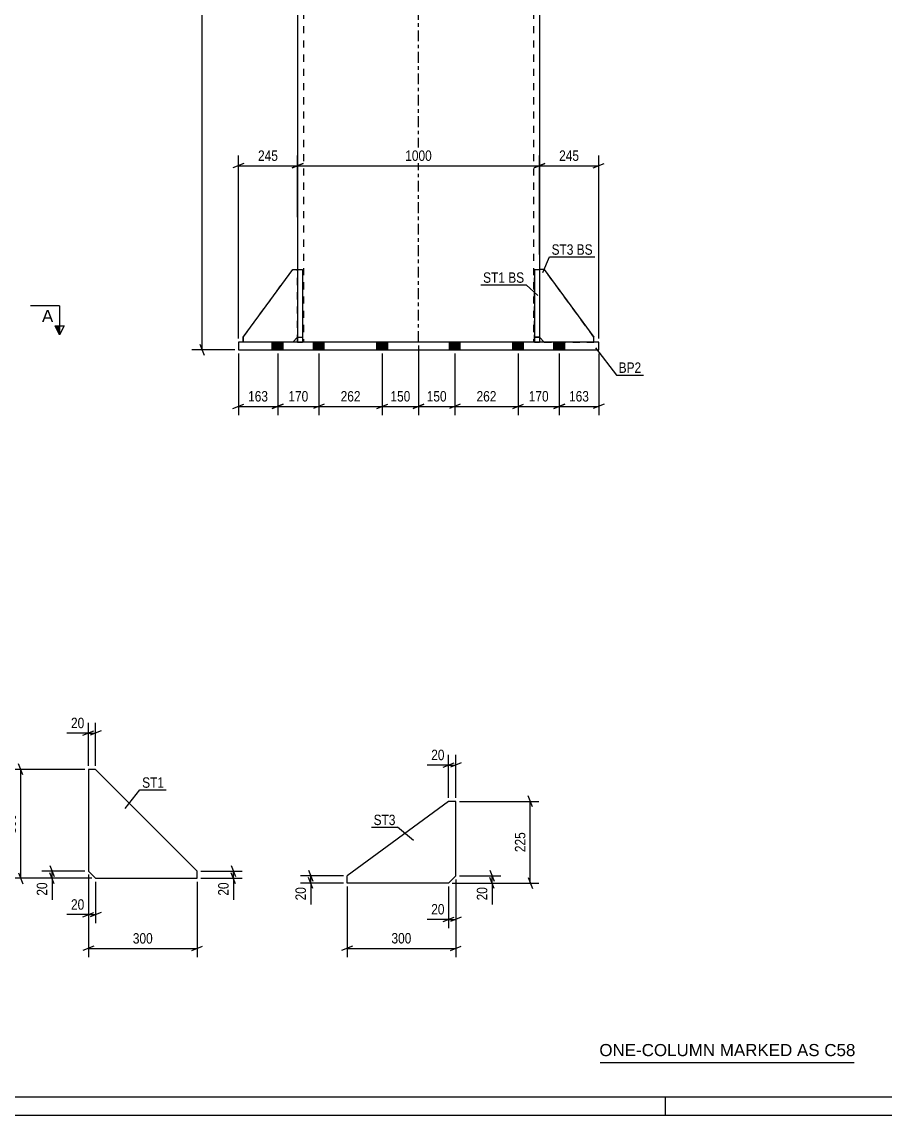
# Model space of a CAD drawing. Header units: millimetres. Extents: x 0 to 841, y 0 to 594.
# Drawn here: x 243.6 to 481.5, y 0 to 301.1 of the extents above; entities that cross this region are included whole.
import ezdxf

# ---------------------------------------------------------------- set-up
doc = ezdxf.new("R2010")
doc.units = ezdxf.units.MM
doc.linetypes.add('DXK_LINE_DOT2', pattern=[3.9198, 1.9599, -1.9599])
doc.linetypes.add('DXK_LINE_DOT3', pattern=[5.9187, 2.979, -0.9799, 0.9799, -0.9799])
doc.styles.add('Arial', font='ARIAL.TTF', dxfattribs={"height": 0.2})
doc.styles.add('Arial Narrow', font='ARIALN.TTF', dxfattribs={"height": 0.2})

# ---------------------------------------------------------------- blocks, each defined once
blk = doc.blocks.new('Unknown-758715391-1129')
at = {"color": 5, "linetype": 'Continuous'}
for p, q in [((5, 5), (836, 5)), ((421, 0), (421, 5)), ((0, 0), (841, 0))]:
    blk.add_line(p, q, dxfattribs=at)
blk = doc.blocks.new('Part-758715391-1223 - 1220')
at = {"color": 2, "linetype": 'Continuous'}
for p, q in [((304.59, 214.27), (318.25, 232.94)), ((318.25, 232.94), (319.59, 232.94)), ((304.59, 214.27), (304.59, 212.94)), ((319.59, 214.27), (318.25, 212.94))]:
    blk.add_line(p, q, dxfattribs=at)
at = {"color": 7, "linetype": 'DXK_LINE_DOT2'}
for p, q in [((319.59, 232.94), (319.59, 214.27)), ((318.25, 212.94), (304.59, 212.94))]:
    blk.add_line(p, q, dxfattribs=at)
blk = doc.blocks.new('Part-758715391-1248 - 1220')
at = {"color": 2, "linetype": 'Continuous'}
for p, q in [((319.59, 382.27), (319.59, 232.94)), ((386.25, 382.27), (386.25, 232.94))]:
    blk.add_line(p, q, dxfattribs=at)
at = {"color": 7, "linetype": 'DXK_LINE_DOT2'}
for p, q in [((321.19, 382.27), (321.19, 212.94)), ((384.65, 382.27), (384.65, 212.94)), ((319.59, 232.94), (319.59, 212.94)), ((386.25, 232.94), (386.25, 212.94)), ((386.25, 212.94), (319.59, 212.94))]:
    blk.add_line(p, q, dxfattribs=at)
at = {"color": 7, "linetype": 'DXK_LINE_DOT3'}
blk.add_line((352.92, 212.94), (352.92, 382.27), dxfattribs=at)
blk = doc.blocks.new('Bolt-758715391-1232 - 1220')
at = {"linetype": 'Continuous'}
for points in [[(312.62, 210.81), (315.62, 210.81), (315.62, 212.94), (312.62, 212.94)], [(312.62, 210.81), (315.62, 210.81), (315.62, 212.94), (312.62, 212.94)], [(312.62, 210.81), (315.62, 210.81), (315.62, 212.94), (312.62, 212.94)], [(312.62, 210.81), (315.62, 210.81), (315.62, 212.94), (312.62, 212.94)], [(312.62, 210.81), (315.62, 210.81), (315.62, 212.94), (312.62, 212.94)], [(312.62, 210.81), (315.62, 210.81), (315.62, 212.94), (312.62, 212.94)], [(312.62, 210.81), (315.62, 210.81), (315.62, 212.94), (312.62, 212.94)], [(312.62, 210.81), (315.62, 210.81), (315.62, 212.94), (312.62, 212.94)], [(323.95, 210.81), (326.95, 210.81), (326.95, 212.94), (323.95, 212.94)], [(323.95, 210.81), (326.95, 210.81), (326.95, 212.94), (323.95, 212.94)], [(323.95, 210.81), (326.95, 210.81), (326.95, 212.94), (323.95, 212.94)], [(323.95, 210.81), (326.95, 210.81), (326.95, 212.94), (323.95, 212.94)], [(341.42, 210.81), (344.42, 210.81), (344.42, 212.94), (341.42, 212.94)], [(341.42, 210.81), (344.42, 210.81), (344.42, 212.94), (341.42, 212.94)], [(341.42, 210.81), (344.42, 210.81), (344.42, 212.94), (341.42, 212.94)], [(341.42, 210.81), (344.42, 210.81), (344.42, 212.94), (341.42, 212.94)], [(361.42, 210.81), (364.42, 210.81), (364.42, 212.94), (361.42, 212.94)], [(361.42, 210.81), (364.42, 210.81), (364.42, 212.94), (361.42, 212.94)], [(361.42, 210.81), (364.42, 210.81), (364.42, 212.94), (361.42, 212.94)], [(361.42, 210.81), (364.42, 210.81), (364.42, 212.94), (361.42, 212.94)], [(378.89, 210.81), (381.89, 210.81), (381.89, 212.94), (378.89, 212.94)], [(378.89, 210.81), (381.89, 210.81), (381.89, 212.94), (378.89, 212.94)], [(378.89, 210.81), (381.89, 210.81), (381.89, 212.94), (378.89, 212.94)], [(378.89, 210.81), (381.89, 210.81), (381.89, 212.94), (378.89, 212.94)], [(390.22, 210.81), (393.22, 210.81), (393.22, 212.94), (390.22, 212.94)], [(390.22, 210.81), (393.22, 210.81), (393.22, 212.94), (390.22, 212.94)], [(390.22, 210.81), (393.22, 210.81), (393.22, 212.94), (390.22, 212.94)], [(390.22, 210.81), (393.22, 210.81), (393.22, 212.94), (390.22, 212.94)], [(390.22, 210.81), (393.22, 210.81), (393.22, 212.94), (390.22, 212.94)], [(390.22, 210.81), (393.22, 210.81), (393.22, 212.94), (390.22, 212.94)], [(390.22, 210.81), (393.22, 210.81), (393.22, 212.94), (390.22, 212.94)], [(390.22, 210.81), (393.22, 210.81), (393.22, 212.94), (390.22, 212.94)]]:
    blk.add_hatch(color=1, dxfattribs=at).paths.add_polyline_path(points)
at = {"color": 1, "linetype": 'Continuous'}
for p, q in [((312.62, 210.81), (312.62, 212.94)), ((312.62, 210.81), (312.62, 212.94)), ((312.62, 210.81), (312.62, 212.94)), ((312.62, 210.81), (312.62, 212.94)), ((312.62, 210.81), (312.62, 212.94)), ((312.62, 210.81), (312.62, 212.94)), ((312.62, 210.81), (312.62, 212.94)), ((312.62, 210.81), (312.62, 212.94)), ((314.12, 210.81), (314.12, 212.94)), ((314.12, 210.81), (314.12, 212.94)), ((314.12, 210.81), (314.12, 212.94)), ((314.12, 210.81), (314.12, 212.94)), ((314.12, 210.81), (314.12, 212.94)), ((314.12, 210.81), (314.12, 212.94)), ((314.12, 210.81), (314.12, 212.94)), ((314.12, 210.81), (314.12, 212.94)), ((315.62, 210.81), (315.62, 212.94)), ((315.62, 210.81), (315.62, 212.94)), ((315.62, 210.81), (315.62, 212.94)), ((315.62, 210.81), (315.62, 212.94)), ((315.62, 210.81), (315.62, 212.94)), ((315.62, 210.81), (315.62, 212.94)), ((315.62, 210.81), (315.62, 212.94)), ((315.62, 210.81), (315.62, 212.94)), ((323.95, 210.81), (323.95, 212.94)), ((323.95, 210.81), (323.95, 212.94)), ((323.95, 210.81), (323.95, 212.94)), ((323.95, 210.81), (323.95, 212.94)), ((325.45, 210.81), (325.45, 212.94)), ((325.45, 210.81), (325.45, 212.94)), ((325.45, 210.81), (325.45, 212.94)), ((325.45, 210.81), (325.45, 212.94)), ((326.95, 210.81), (326.95, 212.94)), ((326.95, 210.81), (326.95, 212.94)), ((326.95, 210.81), (326.95, 212.94)), ((326.95, 210.81), (326.95, 212.94)), ((341.42, 210.81), (341.42, 212.94)), ((341.42, 210.81), (341.42, 212.94)), ((341.42, 210.81), (341.42, 212.94)), ((341.42, 210.81), (341.42, 212.94)), ((342.92, 210.81), (342.92, 212.94)), ((342.92, 210.81), (342.92, 212.94)), ((342.92, 210.81), (342.92, 212.94)), ((342.92, 210.81), (342.92, 212.94)), ((344.42, 210.81), (344.42, 212.94)), ((344.42, 210.81), (344.42, 212.94)), ((344.42, 210.81), (344.42, 212.94)), ((344.42, 210.81), (344.42, 212.94)), ((361.42, 210.81), (361.42, 212.94)), ((361.42, 210.81), (361.42, 212.94)), ((361.42, 210.81), (361.42, 212.94)), ((361.42, 210.81), (361.42, 212.94)), ((362.92, 210.81), (362.92, 212.94)), ((362.92, 210.81), (362.92, 212.94)), ((362.92, 210.81), (362.92, 212.94)), ((362.92, 210.81), (362.92, 212.94)), ((364.42, 210.81), (364.42, 212.94)), ((364.42, 210.81), (364.42, 212.94)), ((364.42, 210.81), (364.42, 212.94)), ((364.42, 210.81), (364.42, 212.94)), ((378.89, 210.81), (378.89, 212.94)), ((378.89, 210.81), (378.89, 212.94)), ((378.89, 210.81), (378.89, 212.94)), ((378.89, 210.81), (378.89, 212.94)), ((380.39, 210.81), (380.39, 212.94)), ((380.39, 210.81), (380.39, 212.94)), ((380.39, 210.81), (380.39, 212.94)), ((380.39, 210.81), (380.39, 212.94)), ((381.89, 210.81), (381.89, 212.94)), ((381.89, 210.81), (381.89, 212.94)), ((381.89, 210.81), (381.89, 212.94)), ((381.89, 210.81), (381.89, 212.94)), ((390.22, 210.81), (390.22, 212.94)), ((390.22, 210.81), (390.22, 212.94)), ((390.22, 210.81), (390.22, 212.94)), ((390.22, 210.81), (390.22, 212.94)), ((390.22, 210.81), (390.22, 212.94)), ((390.22, 210.81), (390.22, 212.94)), ((390.22, 210.81), (390.22, 212.94)), ((390.22, 210.81), (390.22, 212.94)), ((391.72, 210.81), (391.72, 212.94)), ((391.72, 210.81), (391.72, 212.94)), ((391.72, 210.81), (391.72, 212.94)), ((391.72, 210.81), (391.72, 212.94)), ((391.72, 210.81), (391.72, 212.94)), ((391.72, 210.81), (391.72, 212.94)), ((391.72, 210.81), (391.72, 212.94)), ((391.72, 210.81), (391.72, 212.94)), ((393.22, 210.81), (393.22, 212.94)), ((393.22, 210.81), (393.22, 212.94)), ((393.22, 210.81), (393.22, 212.94)), ((393.22, 210.81), (393.22, 212.94)), ((393.22, 210.81), (393.22, 212.94)), ((393.22, 210.81), (393.22, 212.94)), ((393.22, 210.81), (393.22, 212.94)), ((393.22, 210.81), (393.22, 212.94))]:
    blk.add_line(p, q, dxfattribs=at)
blk = doc.blocks.new('Part-758715391-1224 - 1220')
at = {"color": 2, "linetype": 'Continuous'}
for p, q in [((387.59, 232.94), (386.25, 232.94)), ((387.59, 232.94), (401.25, 214.27)), ((386.25, 214.27), (387.59, 212.94)), ((401.25, 212.94), (401.25, 214.27))]:
    blk.add_line(p, q, dxfattribs=at)
at = {"color": 7, "linetype": 'DXK_LINE_DOT2'}
for p, q in [((386.25, 232.94), (386.25, 214.27)), ((387.59, 212.94), (401.25, 212.94))]:
    blk.add_line(p, q, dxfattribs=at)
blk = doc.blocks.new('Part-758715391-1225 - 1220')
at = {"color": 7, "linetype": 'DXK_LINE_DOT2'}
for p, q in [((304.59, 214.27), (318.25, 232.94)), ((318.25, 232.94), (319.59, 232.94)), ((319.59, 232.94), (319.59, 214.27)), ((304.59, 212.94), (304.59, 214.27)), ((319.59, 214.27), (318.25, 212.94)), ((318.25, 212.94), (304.59, 212.94))]:
    blk.add_line(p, q, dxfattribs=at)
blk = doc.blocks.new('Part-758715391-1226 - 1220')
at = {"color": 7, "linetype": 'DXK_LINE_DOT2'}
for p, q in [((387.59, 232.94), (386.25, 232.94)), ((386.25, 232.94), (386.25, 214.27)), ((401.25, 214.27), (387.59, 232.94)), ((386.25, 214.27), (387.59, 212.94)), ((401.25, 212.94), (401.25, 214.27)), ((387.59, 212.94), (401.25, 212.94))]:
    blk.add_line(p, q, dxfattribs=at)
blk = doc.blocks.new('Part-758715391-1250 - 1220')
at = {"color": 2, "linetype": 'Continuous'}
for p, q in [((319.59, 232.94), (319.59, 212.94)), ((319.59, 232.94), (320.92, 232.94)), ((320.92, 232.94), (320.92, 212.94)), ((319.59, 214.27), (320.92, 214.27))]:
    blk.add_line(p, q, dxfattribs=at)
at = {"color": 7, "linetype": 'DXK_LINE_DOT2'}
blk.add_line((319.59, 212.94), (320.92, 212.94), dxfattribs=at)
blk = doc.blocks.new('Part-758715391-1251 - 1220')
at = {"color": 2, "linetype": 'Continuous'}
for p, q in [((384.92, 232.94), (384.92, 212.94)), ((384.92, 232.94), (386.25, 232.94)), ((386.25, 232.94), (386.25, 212.94)), ((384.92, 214.27), (386.25, 214.27))]:
    blk.add_line(p, q, dxfattribs=at)
at = {"color": 7, "linetype": 'DXK_LINE_DOT2'}
blk.add_line((384.92, 212.94), (386.25, 212.94), dxfattribs=at)
blk = doc.blocks.new('Part-758715391-1252 - 1220')
at = {"color": 7, "linetype": 'DXK_LINE_DOT2'}
for p, q in [((319.59, 212.94), (319.59, 232.94)), ((319.59, 232.94), (320.92, 232.94)), ((320.92, 232.94), (320.92, 212.94)), ((319.59, 214.27), (320.92, 214.27)), ((320.92, 212.94), (319.59, 212.94))]:
    blk.add_line(p, q, dxfattribs=at)
blk = doc.blocks.new('Part-758715391-1253 - 1220')
at = {"color": 7, "linetype": 'DXK_LINE_DOT2'}
for p, q in [((384.92, 212.94), (384.92, 232.94)), ((384.92, 232.94), (386.25, 232.94)), ((386.25, 232.94), (386.25, 212.94)), ((386.25, 214.27), (384.92, 214.27)), ((386.25, 212.94), (384.92, 212.94))]:
    blk.add_line(p, q, dxfattribs=at)
blk = doc.blocks.new('Part-758715391-1268 - 1220')
at = {"color": 2, "linetype": 'Continuous'}
for p, q in [((402.59, 212.94), (303.25, 212.94)), ((303.25, 212.94), (303.25, 210.81)), ((303.25, 210.81), (402.59, 210.81)), ((402.59, 210.81), (402.59, 212.94))]:
    blk.add_line(p, q, dxfattribs=at)
blk = doc.blocks.new('Part-758715391-4607 - 4606')
at = {"color": 2, "linetype": 'Continuous'}
for p, q in [((361.21, 86.43), (333.21, 65.93)), ((363.21, 86.43), (361.21, 86.43)), ((363.21, 65.93), (363.21, 86.43)), ((333.21, 63.93), (333.21, 65.93)), ((361.21, 63.93), (333.21, 63.93)), ((361.21, 63.93), (363.21, 65.93))]:
    blk.add_line(p, q, dxfattribs=at)
blk = doc.blocks.new('Part-758715391-4614 - 4613')
at = {"color": 2, "linetype": 'Continuous'}
for p, q in [((263.91, 95.24), (261.91, 95.24)), ((261.91, 95.24), (261.91, 67.24)), ((291.91, 67.24), (263.91, 95.24)), ((261.91, 67.24), (263.91, 65.24)), ((291.91, 65.24), (291.91, 67.24)), ((263.91, 65.24), (291.91, 65.24))]:
    blk.add_line(p, q, dxfattribs=at)
blk = doc.blocks.new('StraightDimension-758715391-2718 - 1220')
at = {"color": 7, "linetype": 'Continuous'}
for p, q in [((314.12, 209.81), (314.12, 192.81)), ((325.45, 209.81), (325.45, 192.81)), ((312.62, 194.61), (315.62, 195.81)), ((326.95, 195.81), (323.95, 194.61)), ((314.12, 195.21), (325.45, 195.21))]:
    blk.add_line(p, q, dxfattribs=at)
at = {"color": 0}
blk.add_wipeout([(323.13, 195.96), (323.13, 200.16), (316.45, 200.16), (316.45, 195.96)], dxfattribs=at)
at = {"color": 3, "style": 'Arial Narrow'}
blk.add_text('170', height=2.863, dxfattribs=at).set_placement((317.05, 196.56))
blk = doc.blocks.new('StraightDimension-758715391-2719 - 1220')
at = {"color": 7, "linetype": 'Continuous'}
for p, q in [((303.25, 209.81), (303.25, 192.81)), ((314.12, 209.81), (314.12, 192.81)), ((301.75, 194.61), (304.75, 195.81)), ((315.62, 195.81), (312.62, 194.61)), ((303.25, 195.21), (314.12, 195.21))]:
    blk.add_line(p, q, dxfattribs=at)
at = {"color": 0}
blk.add_wipeout([(312.03, 195.96), (312.03, 200.16), (305.35, 200.16), (305.35, 195.96)], dxfattribs=at)
at = {"color": 3, "style": 'Arial Narrow'}
blk.add_text('163', height=2.863, dxfattribs=at).set_placement((305.95, 196.56))
blk = doc.blocks.new('StraightDimension-758715391-1305 - 1220')
at = {"color": 7, "linetype": 'Continuous'}
for p, q in [((304.75, 262.09), (301.75, 260.89)), ((303.25, 213.94), (303.25, 264.34)), ((318.09, 260.89), (321.09, 262.09)), ((319.59, 247.34), (319.59, 264.34)), ((303.25, 261.49), (319.59, 261.49))]:
    blk.add_line(p, q, dxfattribs=at)
at = {"color": 0}
blk.add_wipeout([(314.76, 262.24), (314.76, 266.44), (308.08, 266.44), (308.08, 262.24)], dxfattribs=at)
at = {"color": 3, "style": 'Arial Narrow'}
blk.add_text('245', height=2.863, dxfattribs=at).set_placement((308.68, 262.84))
blk = doc.blocks.new('StraightDimension-758715391-1277 - 1220')
at = {"color": 7, "linetype": 'Continuous'}
for p, q in [((387.75, 262.09), (384.75, 260.89)), ((386.25, 237.01), (386.25, 264.34)), ((401.09, 260.89), (404.09, 262.09)), ((402.59, 213.94), (402.59, 264.34)), ((386.25, 261.49), (402.59, 261.49))]:
    blk.add_line(p, q, dxfattribs=at)
at = {"color": 0}
blk.add_wipeout([(397.76, 262.24), (397.76, 266.44), (391.08, 266.44), (391.08, 262.24)], dxfattribs=at)
at = {"color": 3, "style": 'Arial Narrow'}
blk.add_text('245', height=2.863, dxfattribs=at).set_placement((391.68, 262.84))
blk = doc.blocks.new('StraightDimension-758715391-1295 - 1220')
at = {"color": 7, "linetype": 'Continuous'}
for p, q in [((321.09, 262.09), (318.09, 260.89)), ((319.59, 247.34), (319.59, 264.34)), ((384.75, 260.89), (387.75, 262.09)), ((386.25, 237.01), (386.25, 264.34)), ((319.59, 261.49), (386.25, 261.49))]:
    blk.add_line(p, q, dxfattribs=at)
at = {"color": 0}
blk.add_wipeout([(357.18, 262.24), (357.18, 266.44), (348.66, 266.44), (348.66, 262.24)], dxfattribs=at)
at = {"color": 3, "style": 'Arial Narrow'}
blk.add_text('1000', height=2.863, dxfattribs=at).set_placement((349.26, 262.84))
blk = doc.blocks.new('StraightDimension-758715391-2712 - 1220')
at = {"color": 7, "linetype": 'Continuous'}
for p, q in [((391.72, 209.81), (391.72, 192.81)), ((402.59, 209.81), (402.59, 192.81)), ((390.22, 194.61), (393.22, 195.81)), ((404.09, 195.81), (401.09, 194.61)), ((391.72, 195.21), (402.59, 195.21))]:
    blk.add_line(p, q, dxfattribs=at)
at = {"color": 0}
blk.add_wipeout([(400.5, 195.96), (400.5, 200.16), (393.81, 200.16), (393.81, 195.96)], dxfattribs=at)
at = {"color": 3, "style": 'Arial Narrow'}
blk.add_text('163', height=2.863, dxfattribs=at).set_placement((394.41, 196.56))
blk = doc.blocks.new('StraightDimension-758715391-2713 - 1220')
at = {"color": 7, "linetype": 'Continuous'}
for p, q in [((380.39, 209.81), (380.39, 192.81)), ((391.72, 209.81), (391.72, 192.81)), ((378.89, 194.61), (381.89, 195.81)), ((393.22, 195.81), (390.22, 194.61)), ((380.39, 195.21), (391.72, 195.21))]:
    blk.add_line(p, q, dxfattribs=at)
at = {"color": 0}
blk.add_wipeout([(389.4, 195.96), (389.4, 200.16), (382.71, 200.16), (382.71, 195.96)], dxfattribs=at)
at = {"color": 3, "style": 'Arial Narrow'}
blk.add_text('170', height=2.863, dxfattribs=at).set_placement((383.31, 196.56))
blk = doc.blocks.new('StraightDimension-758715391-2714 - 1220')
at = {"color": 7, "linetype": 'Continuous'}
for p, q in [((362.92, 209.81), (362.92, 192.81)), ((380.39, 209.81), (380.39, 192.81)), ((364.42, 195.81), (361.42, 194.61)), ((378.89, 194.61), (381.89, 195.81)), ((362.92, 195.21), (380.39, 195.21))]:
    blk.add_line(p, q, dxfattribs=at)
at = {"color": 0}
blk.add_wipeout([(375, 195.96), (375, 200.16), (368.31, 200.16), (368.31, 195.96)], dxfattribs=at)
at = {"color": 3, "style": 'Arial Narrow'}
blk.add_text('262', height=2.863, dxfattribs=at).set_placement((368.91, 196.56))
blk = doc.blocks.new('StraightDimension-758715391-2715 - 1220')
at = {"color": 7, "linetype": 'Continuous'}
for p, q in [((352.92, 211.94), (352.92, 192.81)), ((362.92, 209.81), (362.92, 192.81)), ((351.42, 194.61), (354.42, 195.81)), ((364.42, 195.81), (361.42, 194.61)), ((352.92, 195.21), (362.92, 195.21))]:
    blk.add_line(p, q, dxfattribs=at)
at = {"color": 0}
blk.add_wipeout([(361.26, 195.96), (361.26, 200.16), (354.58, 200.16), (354.58, 195.96)], dxfattribs=at)
at = {"color": 3, "style": 'Arial Narrow'}
blk.add_text('150', height=2.863, dxfattribs=at).set_placement((355.18, 196.56))
blk = doc.blocks.new('StraightDimension-758715391-2716 - 1220')
at = {"color": 7, "linetype": 'Continuous'}
for p, q in [((352.92, 211.94), (352.92, 192.81)), ((342.92, 209.81), (342.92, 192.81)), ((341.42, 194.61), (344.42, 195.81)), ((354.42, 195.81), (351.42, 194.61)), ((342.92, 195.21), (352.92, 195.21))]:
    blk.add_line(p, q, dxfattribs=at)
at = {"color": 0}
blk.add_wipeout([(351.26, 195.96), (351.26, 200.16), (344.58, 200.16), (344.58, 195.96)], dxfattribs=at)
at = {"color": 3, "style": 'Arial Narrow'}
blk.add_text('150', height=2.863, dxfattribs=at).set_placement((345.18, 196.56))
blk = doc.blocks.new('StraightDimension-758715391-2717 - 1220')
at = {"color": 7, "linetype": 'Continuous'}
for p, q in [((325.45, 209.81), (325.45, 192.81)), ((342.92, 209.81), (342.92, 192.81)), ((326.95, 195.81), (323.95, 194.61)), ((341.42, 194.61), (344.42, 195.81)), ((325.45, 195.21), (342.92, 195.21))]:
    blk.add_line(p, q, dxfattribs=at)
at = {"color": 0}
blk.add_wipeout([(337.53, 195.96), (337.53, 200.16), (330.85, 200.16), (330.85, 195.96)], dxfattribs=at)
at = {"color": 3, "style": 'Arial Narrow'}
blk.add_text('262', height=2.863, dxfattribs=at).set_placement((331.45, 196.56))
blk = doc.blocks.new('StraightDimension-758715391-4210 - 1220')
at = {"color": 7, "linetype": 'Continuous'}
for p, q in [((293.25, 210.81), (293.25, 534.61)), ((302.25, 210.81), (290.4, 210.81)), ((292.65, 212.31), (293.85, 209.31))]:
    blk.add_line(p, q, dxfattribs=at)
blk = doc.blocks.new('StraightDimension-758715391-4636 - 4606')
at = {"color": 7, "linetype": 'Continuous'}
for p, q in [((384.31, 84.93), (383.11, 87.93)), ((364.21, 86.43), (386.11, 86.43)), ((383.71, 63.93), (383.71, 86.43)), ((362.21, 63.93), (386.11, 63.93)), ((383.11, 65.43), (384.31, 62.43))]:
    blk.add_line(p, q, dxfattribs=at)
at = {"color": 0}
blk.add_wipeout([(382.96, 78.52), (378.76, 78.52), (378.76, 71.84), (382.96, 71.84)], dxfattribs=at)
at = {"color": 3, "style": 'Arial Narrow'}
blk.add_text('225', height=2.863, rotation=90.0002, dxfattribs=at).set_placement((382.36, 72.44))
blk = doc.blocks.new('StraightDimension-758715391-4628 - 4606')
at = {"color": 7, "linetype": 'Continuous'}
for p, q in [((359.71, 95.83), (362.71, 97.03)), ((361.21, 87.43), (361.21, 99.28)), ((361.21, 96.43), (363.21, 96.43)), ((364.71, 97.03), (361.71, 95.83)), ((363.21, 87.43), (363.21, 99.28))]:
    blk.add_line(p, q, dxfattribs=at)
at = {"color": 0}
blk.add_wipeout([(360.68, 97.18), (360.68, 101.38), (355.82, 101.38), (355.82, 97.18)], dxfattribs=at)
at = {"color": 7, "linetype": 'Continuous'}
blk.add_line((361.21, 96.43), (355.3, 96.43), dxfattribs=at)
blk.add_line((361.21, 96.43), (355.3, 96.43), dxfattribs=at)
at = {"color": 3, "style": 'Arial Narrow'}
blk.add_text('20', height=2.863, dxfattribs=at).set_placement((356.42, 97.78))
blk = doc.blocks.new('StraightDimension-758715391-4620 - 4606')
at = {"color": 7, "linetype": 'Continuous'}
for p, q in [((322.61, 67.43), (323.81, 64.43)), ((332.21, 65.93), (320.36, 65.93)), ((332.21, 63.93), (320.36, 63.93)), ((323.81, 62.43), (322.61, 65.43)), ((323.21, 63.93), (323.21, 65.93))]:
    blk.add_line(p, q, dxfattribs=at)
at = {"color": 0}
blk.add_wipeout([(322.46, 63.41), (318.26, 63.41), (318.26, 58.55), (322.46, 58.55)], dxfattribs=at)
at = {"color": 7, "linetype": 'Continuous'}
blk.add_line((323.21, 63.93), (323.21, 58.03), dxfattribs=at)
blk.add_line((323.21, 63.93), (323.21, 58.03), dxfattribs=at)
at = {"color": 3, "style": 'Arial Narrow'}
blk.add_text('20', height=2.863, rotation=90.0002, dxfattribs=at).set_placement((321.86, 59.15))
blk = doc.blocks.new('StraightDimension-758715391-4640 - 4606')
at = {"color": 7, "linetype": 'Continuous'}
for p, q in [((363.21, 64.93), (363.21, 43.54)), ((333.21, 62.93), (333.21, 43.54)), ((334.71, 46.54), (331.71, 45.34)), ((333.21, 45.94), (363.21, 45.94)), ((361.71, 45.34), (364.71, 46.54))]:
    blk.add_line(p, q, dxfattribs=at)
at = {"color": 0}
blk.add_wipeout([(351.55, 46.69), (351.55, 50.89), (344.86, 50.89), (344.86, 46.69)], dxfattribs=at)
at = {"color": 3, "style": 'Arial Narrow'}
blk.add_text('300', height=2.863, dxfattribs=at).set_placement((345.46, 47.29))
blk = doc.blocks.new('StraightDimension-758715391-4632 - 4606')
at = {"color": 7, "linetype": 'Continuous'}
for p, q in [((363.21, 64.93), (363.21, 51.53)), ((361.21, 62.93), (361.21, 51.53)), ((359.71, 53.33), (362.71, 54.53)), ((364.71, 54.53), (361.71, 53.33)), ((361.21, 53.93), (363.21, 53.93))]:
    blk.add_line(p, q, dxfattribs=at)
at = {"color": 0}
blk.add_wipeout([(360.68, 54.68), (360.68, 58.88), (355.82, 58.88), (355.82, 54.68)], dxfattribs=at)
at = {"color": 7, "linetype": 'Continuous'}
blk.add_line((361.21, 53.93), (355.3, 53.93), dxfattribs=at)
blk.add_line((361.21, 53.93), (355.3, 53.93), dxfattribs=at)
at = {"color": 3, "style": 'Arial Narrow'}
blk.add_text('20', height=2.863, dxfattribs=at).set_placement((356.42, 55.28))
blk = doc.blocks.new('StraightDimension-758715391-4624 - 4606')
at = {"color": 7, "linetype": 'Continuous'}
for p, q in [((372.61, 67.43), (373.81, 64.43)), ((362.21, 63.93), (375.61, 63.93)), ((364.21, 65.93), (375.61, 65.93)), ((373.81, 62.43), (372.61, 65.43)), ((373.21, 63.93), (373.21, 65.93))]:
    blk.add_line(p, q, dxfattribs=at)
at = {"color": 0}
blk.add_wipeout([(372.46, 63.41), (368.26, 63.41), (368.26, 58.55), (372.46, 58.55)], dxfattribs=at)
at = {"color": 7, "linetype": 'Continuous'}
blk.add_line((373.21, 63.93), (373.21, 58.03), dxfattribs=at)
blk.add_line((373.21, 63.93), (373.21, 58.03), dxfattribs=at)
at = {"color": 3, "style": 'Arial Narrow'}
blk.add_text('20', height=2.863, rotation=90.0002, dxfattribs=at).set_placement((371.86, 59.15))
blk = doc.blocks.new('StraightDimension-758715391-4660 - 4613')
at = {"color": 7, "linetype": 'Continuous'}
for p, q in [((261.91, 66.24), (261.91, 43.51)), ((291.91, 64.24), (291.91, 43.51)), ((263.41, 46.51), (260.41, 45.31)), ((261.91, 45.91), (291.91, 45.91)), ((290.41, 45.31), (293.41, 46.51))]:
    blk.add_line(p, q, dxfattribs=at)
at = {"color": 0}
blk.add_wipeout([(280.25, 46.66), (280.25, 50.86), (273.57, 50.86), (273.57, 46.66)], dxfattribs=at)
at = {"color": 3, "style": 'Arial Narrow'}
blk.add_text('300', height=2.863, dxfattribs=at).set_placement((274.17, 47.26))
blk = doc.blocks.new('StraightDimension-758715391-4652 - 4613')
at = {"color": 7, "linetype": 'Continuous'}
for p, q in [((292.91, 67.24), (304.31, 67.24)), ((301.31, 68.74), (302.51, 65.74)), ((302.51, 63.74), (301.31, 66.74)), ((301.91, 65.24), (301.91, 67.24)), ((292.91, 65.24), (304.31, 65.24))]:
    blk.add_line(p, q, dxfattribs=at)
at = {"color": 0}
blk.add_wipeout([(301.16, 64.71), (296.96, 64.71), (296.96, 59.85), (301.16, 59.85)], dxfattribs=at)
at = {"color": 7, "linetype": 'Continuous'}
blk.add_line((301.91, 65.24), (301.91, 59.33), dxfattribs=at)
blk.add_line((301.91, 65.24), (301.91, 59.33), dxfattribs=at)
at = {"color": 3, "style": 'Arial Narrow'}
blk.add_text('20', height=2.863, rotation=90.0002, dxfattribs=at).set_placement((300.56, 60.45))
blk = doc.blocks.new('StraightDimension-758715391-4644 - 4613')
at = {"color": 7, "linetype": 'Continuous'}
for p, q in [((261.91, 66.24), (261.91, 52.84)), ((263.91, 64.24), (263.91, 52.84)), ((260.41, 54.64), (263.41, 55.84)), ((261.91, 55.24), (263.91, 55.24)), ((265.41, 55.84), (262.41, 54.64))]:
    blk.add_line(p, q, dxfattribs=at)
at = {"color": 0}
blk.add_wipeout([(261.38, 55.99), (261.38, 60.19), (256.53, 60.19), (256.53, 55.99)], dxfattribs=at)
at = {"color": 7, "linetype": 'Continuous'}
blk.add_line((261.91, 55.24), (256, 55.24), dxfattribs=at)
blk.add_line((261.91, 55.24), (256, 55.24), dxfattribs=at)
at = {"color": 3, "style": 'Arial Narrow'}
blk.add_text('20', height=2.863, dxfattribs=at).set_placement((257.13, 56.59))
blk = doc.blocks.new('StraightDimension-758715391-4664 - 4613')
at = {"color": 7, "linetype": 'Continuous'}
for p, q in [((243.87, 93.74), (242.67, 96.74)), ((260.91, 95.24), (240.42, 95.24)), ((243.27, 65.24), (243.27, 95.24)), ((242.67, 66.74), (243.87, 63.74)), ((262.91, 65.24), (240.42, 65.24))]:
    blk.add_line(p, q, dxfattribs=at)
at = {"color": 0}
blk.add_wipeout([(242.52, 83.58), (238.32, 83.58), (238.32, 76.89), (242.52, 76.89)], dxfattribs=at)
at = {"color": 3, "style": 'Arial Narrow'}
blk.add_text('300', height=2.863, rotation=90.0002, dxfattribs=at).set_placement((241.92, 77.49))
blk = doc.blocks.new('StraightDimension-758715391-4656 - 4613')
at = {"color": 7, "linetype": 'Continuous'}
for p, q in [((260.91, 67.24), (249.06, 67.24)), ((251.31, 68.74), (252.51, 65.74)), ((252.51, 63.74), (251.31, 66.74)), ((251.91, 65.24), (251.91, 67.24)), ((262.91, 65.24), (249.06, 65.24))]:
    blk.add_line(p, q, dxfattribs=at)
at = {"color": 0}
blk.add_wipeout([(251.16, 64.71), (246.96, 64.71), (246.96, 59.85), (251.16, 59.85)], dxfattribs=at)
at = {"color": 7, "linetype": 'Continuous'}
blk.add_line((251.91, 65.24), (251.91, 59.33), dxfattribs=at)
blk.add_line((251.91, 65.24), (251.91, 59.33), dxfattribs=at)
at = {"color": 3, "style": 'Arial Narrow'}
blk.add_text('20', height=2.863, rotation=90.0002, dxfattribs=at).set_placement((250.56, 60.45))
blk = doc.blocks.new('StraightDimension-758715391-4648 - 4613')
at = {"color": 7, "linetype": 'Continuous'}
for p, q in [((260.41, 104.64), (263.41, 105.84)), ((261.91, 96.24), (261.91, 108.09)), ((265.41, 105.84), (262.41, 104.64)), ((263.91, 96.24), (263.91, 108.09)), ((261.91, 105.24), (263.91, 105.24))]:
    blk.add_line(p, q, dxfattribs=at)
at = {"color": 0}
blk.add_wipeout([(261.38, 105.99), (261.38, 110.19), (256.53, 110.19), (256.53, 105.99)], dxfattribs=at)
at = {"color": 7, "linetype": 'Continuous'}
blk.add_line((261.91, 105.24), (256, 105.24), dxfattribs=at)
blk.add_line((261.91, 105.24), (256, 105.24), dxfattribs=at)
at = {"color": 3, "style": 'Arial Narrow'}
blk.add_text('20', height=2.863, dxfattribs=at).set_placement((257.13, 106.59))
blk = doc.blocks.new('Unknown-758715391-6684')
at = {"color": 7, "linetype": 'Continuous'}
blk.add_line((403, 14.5), (473, 14.5), dxfattribs=at)
at = {"color": 7, "style": 'Arial'}
blk.add_text('ONE-COLUMN MARKED AS C58', height=3.3428, dxfattribs=at).set_placement((402.76, 16.25))
blk = doc.blocks.new('Mark-758715391-1264 - 1220')
at = {"color": 0}
blk.add_wipeout([(414.29, 204.45), (414.29, 207.45), (408.08, 207.45), (408.08, 204.45)], dxfattribs=at)
blk.add_wipeout([(414.29, 204.45), (414.29, 207.45), (408.08, 207.45), (408.08, 204.45)], dxfattribs=at)
at = {"color": 30, "linetype": 'Continuous'}
for p, q in [((401.72, 211.35), (407.48, 203.85)), ((407.48, 203.85), (414.89, 203.85))]:
    blk.add_line(p, q, dxfattribs=at)
at = {"color": 3, "style": 'Arial Narrow'}
blk.add_text('BP2', height=2.863, dxfattribs=at).set_placement((408.08, 204.45))
blk = doc.blocks.new('MarkSet-758715391-4960 - 1220')
at = {"color": 0}
blk.add_wipeout([(395.61, 236.98), (395.61, 239.98), (389.59, 239.98), (389.59, 236.98)], dxfattribs=at)
blk.add_wipeout([(395.61, 236.98), (395.61, 239.98), (389.59, 239.98), (389.59, 236.98)], dxfattribs=at)
at = {"color": 30, "linetype": 'Continuous'}
blk.add_line((387.22, 232.09), (388.99, 236.38), dxfattribs=at)
at = {"color": 0}
blk.add_wipeout([(400.9, 236.98), (400.9, 239.98), (396.51, 239.98), (396.51, 236.98)], dxfattribs=at)
blk.add_wipeout([(400.9, 236.98), (400.9, 239.98), (396.51, 239.98), (396.51, 236.98)], dxfattribs=at)
at = {"color": 30, "linetype": 'Continuous'}
blk.add_line((388.99, 236.38), (401.5, 236.38), dxfattribs=at)
at = {"color": 3, "style": 'Arial Narrow'}
for s, p in [('ST3', (389.59, 236.98)), ('BS', (396.51, 236.98))]:
    blk.add_text(s, height=2.863, dxfattribs=at).set_placement(p)
blk = doc.blocks.new('MarkSet-758715391-4967 - 1220')
at = {"color": 0}
blk.add_wipeout([(376.75, 229.26), (376.75, 232.26), (370.72, 232.26), (370.72, 229.26)], dxfattribs=at)
blk.add_wipeout([(376.75, 229.26), (376.75, 232.26), (370.72, 232.26), (370.72, 229.26)], dxfattribs=at)
blk.add_wipeout([(382.03, 229.26), (382.03, 232.26), (377.65, 232.26), (377.65, 229.26)], dxfattribs=at)
blk.add_wipeout([(382.03, 229.26), (382.03, 232.26), (377.65, 232.26), (377.65, 229.26)], dxfattribs=at)
at = {"color": 30, "linetype": 'Continuous'}
for p in [(370.12, 228.66), (385.76, 225.71)]:
    blk.add_line(p, (382.63, 228.66), dxfattribs=at)
at = {"color": 3, "style": 'Arial Narrow'}
for s, p in [('ST1', (370.72, 229.26)), ('BS', (377.65, 229.26))]:
    blk.add_text(s, height=2.863, dxfattribs=at).set_placement(p)
blk = doc.blocks.new('SectionMark-758715391-1750 - 1481')
at = {"color": 6, "linetype": 'Continuous'}
for p, q in [((68.14, 222.94), (68.14, 214.94)), ((253.98, 222.94), (253.98, 214.94)), ((68.14, 214.94), (66.89, 217.44)), ((255.23, 217.44), (253.98, 214.94))]:
    blk.add_line(p, q, dxfattribs=at)
at = {"color": 0, "linetype": 'Continuous'}
for points in [[(73, 218.44), (73, 221.94), (69.89, 221.94), (69.89, 218.44)], [(252.23, 218.44), (252.23, 221.94), (249.12, 221.94), (249.12, 218.44)]]:
    blk.add_wipeout(points, dxfattribs=at)
at = {"linetype": 'Continuous'}
for points in [[(68.14, 217.44), (69.39, 217.44), (68.14, 214.94)], [(252.73, 217.44), (253.98, 217.44), (253.98, 214.94)]]:
    blk.add_hatch(color=6, dxfattribs=at).paths.add_polyline_path(points)
at = {"color": 6, "linetype": 'Continuous'}
for p, q in [((68.14, 222.94), (76.14, 222.94)), ((253.98, 222.94), (245.98, 222.94)), ((69.39, 217.44), (66.89, 217.44)), ((68.14, 214.94), (69.39, 217.44)), ((252.73, 217.44), (255.23, 217.44)), ((253.98, 214.94), (252.73, 217.44))]:
    blk.add_line(p, q, dxfattribs=at)
at = {"color": 3, "linetype": 'Continuous', "style": 'Arial'}
for p in [(69.89, 218.44), (249.12, 218.44)]:
    blk.add_text('A', height=3.34, dxfattribs=at).set_placement(p)
blk = doc.blocks.new('Mark-758715391-4667 - 4606')
at = {"color": 0}
blk.add_wipeout([(346.56, 79.89), (346.56, 82.89), (340.53, 82.89), (340.53, 79.89)], dxfattribs=at)
blk.add_wipeout([(346.56, 79.89), (346.56, 82.89), (340.53, 82.89), (340.53, 79.89)], dxfattribs=at)
at = {"color": 30, "linetype": 'Continuous'}
for p in [(339.93, 79.29), (351.52, 75.61)]:
    blk.add_line(p, (347.16, 79.29), dxfattribs=at)
at = {"color": 3, "style": 'Arial Narrow'}
blk.add_text('ST3', height=2.863, dxfattribs=at).set_placement((340.53, 79.89))
blk = doc.blocks.new('Mark-758715391-4670 - 4613')
at = {"color": 0}
blk.add_wipeout([(282.76, 90.17), (282.76, 93.17), (276.74, 93.17), (276.74, 90.17)], dxfattribs=at)
blk.add_wipeout([(282.76, 90.17), (282.76, 93.17), (276.74, 93.17), (276.74, 90.17)], dxfattribs=at)
at = {"color": 30, "linetype": 'Continuous'}
for p, q in [((272.06, 84.46), (276.14, 89.57)), ((276.14, 89.57), (283.36, 89.57))]:
    blk.add_line(p, q, dxfattribs=at)
at = {"color": 3, "style": 'Arial Narrow'}
blk.add_text('ST1', height=2.863, dxfattribs=at).set_placement((276.74, 90.17))

msp = doc.modelspace()

# ---------------------------------------------------------------- block references
for name in ['Unknown-758715391-1129', 'Part-758715391-1248 - 1220', 'Part-758715391-1223 - 1220', 'Part-758715391-1225 - 1220', 'Part-758715391-1250 - 1220', 'Part-758715391-1252 - 1220', 'Part-758715391-1251 - 1220', 'Part-758715391-1253 - 1220', 'Part-758715391-1224 - 1220', 'Part-758715391-1226 - 1220', 'Part-758715391-1268 - 1220', 'Bolt-758715391-1232 - 1220', 'Part-758715391-4614 - 4613', 'Part-758715391-4607 - 4606', 'Unknown-758715391-6684']:
    msp.add_blockref(name, (0, 0))

# ---------------------------------------------------------------- next in the draw order: block references
for name in ['StraightDimension-758715391-1305 - 1220', 'StraightDimension-758715391-1277 - 1220', 'SectionMark-758715391-1750 - 1481', 'StraightDimension-758715391-2718 - 1220', 'StraightDimension-758715391-2712 - 1220', 'Mark-758715391-4670 - 4613', 'StraightDimension-758715391-4636 - 4606', 'Mark-758715391-4667 - 4606', 'StraightDimension-758715391-4620 - 4606', 'StraightDimension-758715391-4660 - 4613']:
    msp.add_blockref(name, (0, 0))

# ---------------------------------------------------------------- next in the draw order: block references
for name in ['StraightDimension-758715391-1295 - 1220', 'Mark-758715391-1264 - 1220', 'StraightDimension-758715391-2719 - 1220', 'StraightDimension-758715391-2713 - 1220', 'StraightDimension-758715391-4628 - 4606', 'StraightDimension-758715391-4652 - 4613', 'StraightDimension-758715391-4644 - 4613', 'StraightDimension-758715391-4640 - 4606']:
    msp.add_blockref(name, (0, 0))

# ---------------------------------------------------------------- next in the draw order: block references
for name in ['StraightDimension-758715391-4210 - 1220', 'MarkSet-758715391-4960 - 1220', 'StraightDimension-758715391-2714 - 1220', 'StraightDimension-758715391-4664 - 4613', 'StraightDimension-758715391-4632 - 4606']:
    msp.add_blockref(name, (0, 0))

# ---------------------------------------------------------------- next in the draw order: block references
for name in ['MarkSet-758715391-4967 - 1220', 'StraightDimension-758715391-2715 - 1220', 'StraightDimension-758715391-4648 - 4613', 'StraightDimension-758715391-4656 - 4613', 'StraightDimension-758715391-4624 - 4606']:
    msp.add_blockref(name, (0, 0))

# ---------------------------------------------------------------- next in the draw order: block references
msp.add_blockref('StraightDimension-758715391-2716 - 1220', (0, 0))

# ---------------------------------------------------------------- next in the draw order: block references
msp.add_blockref('StraightDimension-758715391-2717 - 1220', (0, 0))

doc.saveas('drawing.dxf')
